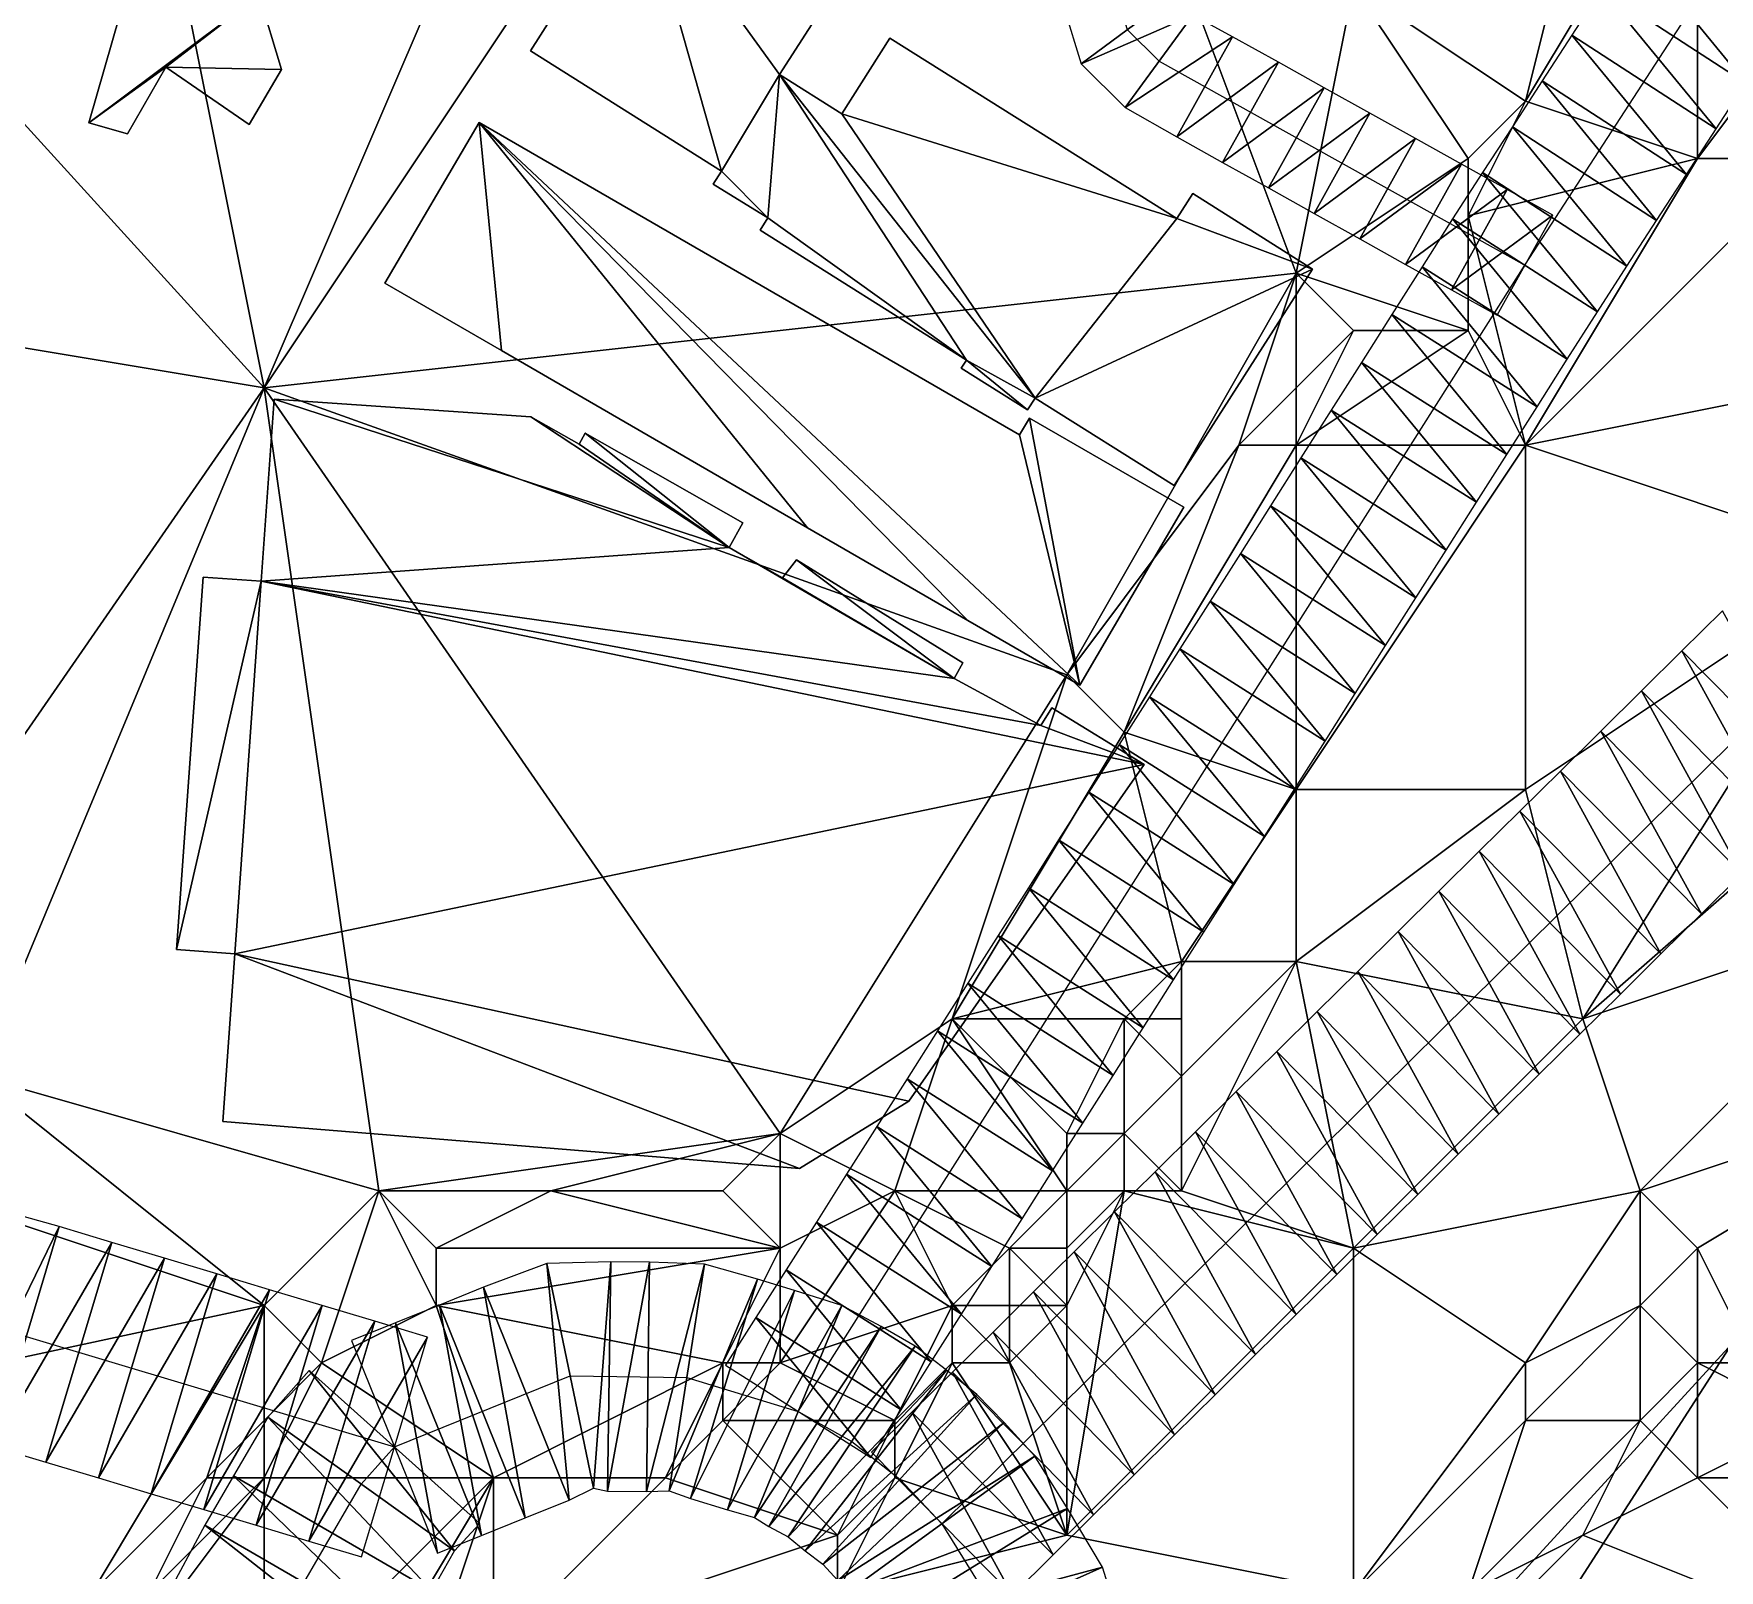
# Model space of a CAD drawing. Header units: metres. Extents: x -1103 to 901, y -902 to 905.
# Drawn here: x -998 to -939.2, y -255.2 to -201.6 of the extents above; entities that cross this region are included whole.
import ezdxf

# ---------------------------------------------------------------- set-up
doc = ezdxf.new("R2010")
doc.units = ezdxf.units.M
for name, color, linetype in [('OSM_BUILDING_FOOTPRINTS', 7, 'CONTINUOUS'), ('OSM_BUILDING_ROOFS', 1, 'CONTINUOUS'), ('OSM_BUILDING_WALLS', 8, 'CONTINUOUS'), ('OSM_ROAD_AXES', 2, 'CONTINUOUS'), ('OSM_ROAD_SURFACE', 9, 'CONTINUOUS'), ('OSM_TERRAIN', 3, 'CONTINUOUS')]:
    doc.layers.add(name, color=color, linetype=linetype)

msp = doc.modelspace()

# ---------------------------------------------------------------- linework, layer by layer
at = {"layer": 'OSM_BUILDING_FOOTPRINTS'}
for points in [[(-980.715, -202.245, 19.753), (-976.924, -196.295, 19.753), (-970.336, -200.442, 19.753), (-972.027, -203.074, 19.753), (-969.85, -204.445, 19.753), (-968.17, -201.802, 19.753), (-958.166, -208.095, 19.753), (-957.602, -207.221, 19.753), (-953.435, -209.853, 19.753), (-958.254, -217.406, 19.753), (-963.107, -214.354, 19.753), (-963.372, -214.763, 19.753), (-965.682, -213.315, 19.753), (-965.505, -213.027, 19.753), (-972.701, -208.493, 19.753), (-972.436, -208.073, 19.753), (-974.337, -206.889, 19.753), (-974.05, -206.436, 19.753), (-980.715, -202.245, 19.753)], [(-994.488, -199.082, 20), (-990.177, -200.299, 20), (-989.393, -202.897, 20), (-990.52, -204.811, 20), (-993.427, -202.809, 20), (-994.765, -205.143, 20), (-996.113, -204.756, 20), (-994.488, -199.082, 20)], [(-985.789, -210.351, 19.633), (-982.506, -204.744, 19.633), (-963.648, -215.637, 19.633), (-963.306, -215.051, 19.633), (-957.922, -218.158, 19.633), (-961.548, -224.362, 19.633), (-965.45, -222.107, 19.633), (-971.043, -218.877, 19.633), (-981.721, -212.696, 19.633), (-985.789, -210.351, 19.633)], [(-991.448, -239.58, 18.551), (-971.33, -241.217, 18.551), (-967.517, -238.872, 18.551), (-959.304, -227.127, 18.551), (-962.521, -225.159, 18.551), (-962.908, -225.767, 18.551), (-965.925, -224.13, 18.551), (-965.627, -223.588, 18.551), (-971.43, -219.994, 18.551), (-971.916, -220.625, 18.551), (-973.784, -219.563, 18.551), (-973.298, -218.7, 18.551), (-978.803, -215.582, 18.551), (-979.013, -215.958, 18.551), (-980.693, -215.007, 18.551), (-989.647, -214.388, 18.551), (-990.1, -220.736, 18.551), (-992.134, -220.592, 18.551), (-993.062, -233.586, 18.551), (-991.028, -233.73, 18.551), (-991.448, -239.58, 18.551)], [(-948.172, -257.561, 13.319), (-938.799, -247.332, 13.319), (-908.534, -276.836, 13.319), (-908.898, -277.168, 13.319), (-908.246, -277.81, 13.319), (-919.709, -289.422, 13.319), (-948.117, -261.797, 13.319), (-948.172, -257.561, 13.319)]]:
    msp.add_polyline3d(points, close=True, dxfattribs=at)
at = {"layer": 'OSM_BUILDING_ROOFS'}
for points in [[(-976.924, -196.295, 31.353), (-980.715, -202.245, 31.353), (-974.05, -206.436, 31.353)], [(-972.027, -203.074, 31.353), (-970.336, -200.442, 31.353), (-976.924, -196.295, 31.353)], [(-972.027, -203.074, 31.353), (-976.924, -196.295, 31.353), (-974.05, -206.436, 31.353)], [(-990.177, -200.299, 25.2), (-994.488, -199.082, 25.2), (-996.113, -204.756, 25.2)], [(-993.427, -202.809, 25.2), (-990.177, -200.299, 25.2), (-996.113, -204.756, 25.2)], [(-993.427, -202.809, 25.2), (-989.393, -202.897, 25.2), (-990.177, -200.299, 25.2)], [(-958.166, -208.095, 31.353), (-968.17, -201.802, 31.353), (-969.85, -204.445, 31.353)], [(-996.113, -204.756, 25.2), (-994.765, -205.143, 25.2), (-993.427, -202.809, 25.2)], [(-993.427, -202.809, 25.2), (-990.52, -204.811, 25.2), (-989.393, -202.897, 25.2)], [(-972.027, -203.074, 31.353), (-974.05, -206.436, 31.353), (-972.436, -208.073, 31.353)], [(-972.027, -203.074, 31.353), (-972.436, -208.073, 31.353), (-965.505, -213.027, 31.353)], [(-972.027, -203.074, 31.353), (-965.505, -213.027, 31.353), (-963.107, -214.354, 31.353)], [(-963.107, -214.354, 31.353), (-969.85, -204.445, 31.353), (-972.027, -203.074, 31.353)], [(-963.107, -214.354, 31.353), (-958.166, -208.095, 31.353), (-969.85, -204.445, 31.353)], [(-982.506, -204.744, 24.833), (-985.789, -210.351, 24.833), (-981.721, -212.696, 24.833)], [(-982.506, -204.744, 24.833), (-981.721, -212.696, 24.833), (-971.043, -218.877, 24.833)], [(-982.506, -204.744, 24.833), (-971.043, -218.877, 24.833), (-965.45, -222.107, 24.833)], [(-982.506, -204.744, 24.833), (-965.45, -222.107, 24.833), (-961.548, -224.362, 24.833)], [(-961.548, -224.362, 24.833), (-963.648, -215.637, 24.833), (-982.506, -204.744, 24.833)], [(-974.05, -206.436, 31.353), (-974.337, -206.889, 31.353), (-972.436, -208.073, 31.353)], [(-953.435, -209.853, 31.353), (-957.602, -207.221, 31.353), (-958.166, -208.095, 31.353)], [(-972.436, -208.073, 31.353), (-972.701, -208.493, 31.353), (-965.505, -213.027, 31.353)], [(-963.107, -214.354, 31.353), (-953.435, -209.853, 31.353), (-958.166, -208.095, 31.353)], [(-963.107, -214.354, 31.353), (-958.254, -217.406, 31.353), (-953.435, -209.853, 31.353)], [(-965.505, -213.027, 31.353), (-965.682, -213.315, 31.353), (-963.372, -214.763, 31.353)], [(-965.505, -213.027, 31.353), (-963.372, -214.763, 31.353), (-963.107, -214.354, 31.353)], [(-973.784, -219.563, 52.551), (-989.647, -214.388, 52.551), (-990.1, -220.736, 52.551)], [(-973.784, -219.563, 52.551), (-980.693, -215.007, 52.551), (-989.647, -214.388, 52.551)], [(-973.784, -219.563, 52.551), (-979.013, -215.958, 52.551), (-980.693, -215.007, 52.551)], [(-961.548, -224.362, 24.833), (-963.306, -215.051, 24.833), (-963.648, -215.637, 24.833)], [(-961.548, -224.362, 24.833), (-957.922, -218.158, 24.833), (-963.306, -215.051, 24.833)], [(-973.784, -219.563, 52.551), (-978.803, -215.582, 52.551), (-979.013, -215.958, 52.551)], [(-973.784, -219.563, 52.551), (-973.298, -218.7, 52.551), (-978.803, -215.582, 52.551)], [(-990.1, -220.736, 52.551), (-965.925, -224.13, 52.551), (-973.784, -219.563, 52.551)], [(-965.925, -224.13, 52.551), (-971.916, -220.625, 52.551), (-973.784, -219.563, 52.551)], [(-965.925, -224.13, 52.551), (-971.43, -219.994, 52.551), (-971.916, -220.625, 52.551)], [(-965.925, -224.13, 52.551), (-965.627, -223.588, 52.551), (-971.43, -219.994, 52.551)], [(-990.1, -220.736, 52.551), (-992.134, -220.592, 52.551), (-993.062, -233.586, 52.551)], [(-990.1, -220.736, 52.551), (-993.062, -233.586, 52.551), (-991.028, -233.73, 52.551)], [(-990.1, -220.736, 52.551), (-991.028, -233.73, 52.551), (-959.304, -227.127, 52.551)], [(-990.1, -220.736, 52.551), (-959.304, -227.127, 52.551), (-962.908, -225.767, 52.551)], [(-990.1, -220.736, 52.551), (-962.908, -225.767, 52.551), (-965.925, -224.13, 52.551)], [(-959.304, -227.127, 52.551), (-962.521, -225.159, 52.551), (-962.908, -225.767, 52.551)], [(-991.028, -233.73, 52.551), (-967.517, -238.872, 52.551), (-959.304, -227.127, 52.551)], [(-991.028, -233.73, 52.551), (-991.448, -239.58, 52.551), (-971.33, -241.217, 52.551)], [(-991.028, -233.73, 52.551), (-971.33, -241.217, 52.551), (-967.517, -238.872, 52.551)], [(-938.799, -247.332, 44.119), (-948.172, -257.561, 44.119), (-948.117, -261.797, 44.119)], [(-938.799, -247.332, 44.119), (-948.117, -261.797, 44.119), (-919.709, -289.422, 44.119)]]:
    msp.add_3dface(points, dxfattribs=at)
at = {"layer": 'OSM_BUILDING_WALLS'}
for points in [[(-976.924, -196.295, 19.753), (-980.715, -202.245, 19.753), (-980.715, -202.245, 31.353)], [(-976.924, -196.295, 19.753), (-980.715, -202.245, 31.353), (-976.924, -196.295, 31.353)], [(-994.488, -199.082, 20), (-996.113, -204.756, 20), (-996.113, -204.756, 25.2)], [(-994.488, -199.082, 20), (-996.113, -204.756, 25.2), (-994.488, -199.082, 25.2)], [(-989.393, -202.897, 20), (-990.177, -200.299, 20), (-990.177, -200.299, 25.2)], [(-989.393, -202.897, 20), (-990.177, -200.299, 25.2), (-989.393, -202.897, 25.2)], [(-972.027, -203.074, 19.753), (-970.336, -200.442, 19.753), (-970.336, -200.442, 31.353)], [(-972.027, -203.074, 19.753), (-970.336, -200.442, 31.353), (-972.027, -203.074, 31.353)], [(-980.715, -202.245, 19.753), (-974.05, -206.436, 19.753), (-974.05, -206.436, 31.353)], [(-980.715, -202.245, 19.753), (-974.05, -206.436, 31.353), (-980.715, -202.245, 31.353)], [(-968.17, -201.802, 19.753), (-969.85, -204.445, 19.753), (-969.85, -204.445, 31.353)], [(-968.17, -201.802, 19.753), (-969.85, -204.445, 31.353), (-968.17, -201.802, 31.353)], [(-958.166, -208.095, 19.753), (-968.17, -201.802, 19.753), (-968.17, -201.802, 31.353)], [(-958.166, -208.095, 19.753), (-968.17, -201.802, 31.353), (-958.166, -208.095, 31.353)], [(-994.765, -205.143, 20), (-993.427, -202.809, 20), (-993.427, -202.809, 25.2)], [(-994.765, -205.143, 20), (-993.427, -202.809, 25.2), (-994.765, -205.143, 25.2)], [(-993.427, -202.809, 20), (-990.52, -204.811, 20), (-990.52, -204.811, 25.2)], [(-993.427, -202.809, 20), (-990.52, -204.811, 25.2), (-993.427, -202.809, 25.2)], [(-990.52, -204.811, 20), (-989.393, -202.897, 20), (-989.393, -202.897, 25.2)], [(-990.52, -204.811, 20), (-989.393, -202.897, 25.2), (-990.52, -204.811, 25.2)], [(-969.85, -204.445, 19.753), (-972.027, -203.074, 19.753), (-972.027, -203.074, 31.353)], [(-969.85, -204.445, 19.753), (-972.027, -203.074, 31.353), (-969.85, -204.445, 31.353)], [(-996.113, -204.756, 20), (-994.765, -205.143, 20), (-994.765, -205.143, 25.2)], [(-996.113, -204.756, 20), (-994.765, -205.143, 25.2), (-996.113, -204.756, 25.2)], [(-982.506, -204.744, 19.633), (-985.789, -210.351, 19.633), (-985.789, -210.351, 24.833)], [(-982.506, -204.744, 19.633), (-985.789, -210.351, 24.833), (-982.506, -204.744, 24.833)], [(-963.648, -215.637, 19.633), (-982.506, -204.744, 19.633), (-982.506, -204.744, 24.833)], [(-963.648, -215.637, 19.633), (-982.506, -204.744, 24.833), (-963.648, -215.637, 24.833)], [(-974.05, -206.436, 19.753), (-974.337, -206.889, 19.753), (-974.337, -206.889, 31.353)], [(-974.05, -206.436, 19.753), (-974.337, -206.889, 31.353), (-974.05, -206.436, 31.353)], [(-974.337, -206.889, 19.753), (-972.436, -208.073, 19.753), (-972.436, -208.073, 31.353)], [(-974.337, -206.889, 19.753), (-972.436, -208.073, 31.353), (-974.337, -206.889, 31.353)], [(-957.602, -207.221, 19.753), (-958.166, -208.095, 19.753), (-958.166, -208.095, 31.353)], [(-957.602, -207.221, 19.753), (-958.166, -208.095, 31.353), (-957.602, -207.221, 31.353)], [(-953.435, -209.853, 19.753), (-957.602, -207.221, 19.753), (-957.602, -207.221, 31.353)], [(-953.435, -209.853, 19.753), (-957.602, -207.221, 31.353), (-953.435, -209.853, 31.353)], [(-972.436, -208.073, 19.753), (-972.701, -208.493, 19.753), (-972.701, -208.493, 31.353)], [(-972.436, -208.073, 19.753), (-972.701, -208.493, 31.353), (-972.436, -208.073, 31.353)], [(-972.701, -208.493, 19.753), (-965.505, -213.027, 19.753), (-965.505, -213.027, 31.353)], [(-972.701, -208.493, 19.753), (-965.505, -213.027, 31.353), (-972.701, -208.493, 31.353)], [(-958.254, -217.406, 19.753), (-953.435, -209.853, 19.753), (-953.435, -209.853, 31.353)], [(-958.254, -217.406, 19.753), (-953.435, -209.853, 31.353), (-958.254, -217.406, 31.353)], [(-985.789, -210.351, 19.633), (-981.721, -212.696, 19.633), (-981.721, -212.696, 24.833)], [(-985.789, -210.351, 19.633), (-981.721, -212.696, 24.833), (-985.789, -210.351, 24.833)], [(-981.721, -212.696, 19.633), (-971.043, -218.877, 19.633), (-971.043, -218.877, 24.833)], [(-981.721, -212.696, 19.633), (-971.043, -218.877, 24.833), (-981.721, -212.696, 24.833)], [(-965.505, -213.027, 19.753), (-965.682, -213.315, 19.753), (-965.682, -213.315, 31.353)], [(-965.505, -213.027, 19.753), (-965.682, -213.315, 31.353), (-965.505, -213.027, 31.353)], [(-965.682, -213.315, 19.753), (-963.372, -214.763, 19.753), (-963.372, -214.763, 31.353)], [(-965.682, -213.315, 19.753), (-963.372, -214.763, 31.353), (-965.682, -213.315, 31.353)], [(-989.647, -214.388, 18.551), (-990.1, -220.736, 18.551), (-990.1, -220.736, 52.551)], [(-989.647, -214.388, 18.551), (-990.1, -220.736, 52.551), (-989.647, -214.388, 52.551)], [(-980.693, -215.007, 18.551), (-989.647, -214.388, 18.551), (-989.647, -214.388, 52.551)], [(-980.693, -215.007, 18.551), (-989.647, -214.388, 52.551), (-980.693, -215.007, 52.551)], [(-963.372, -214.763, 19.753), (-963.107, -214.354, 19.753), (-963.107, -214.354, 31.353)], [(-963.372, -214.763, 19.753), (-963.107, -214.354, 31.353), (-963.372, -214.763, 31.353)], [(-963.107, -214.354, 19.753), (-958.254, -217.406, 19.753), (-958.254, -217.406, 31.353)], [(-963.107, -214.354, 19.753), (-958.254, -217.406, 31.353), (-963.107, -214.354, 31.353)], [(-979.013, -215.958, 18.551), (-980.693, -215.007, 18.551), (-980.693, -215.007, 52.551)], [(-979.013, -215.958, 18.551), (-980.693, -215.007, 52.551), (-979.013, -215.958, 52.551)], [(-963.306, -215.051, 19.633), (-963.648, -215.637, 19.633), (-963.648, -215.637, 24.833)], [(-963.306, -215.051, 19.633), (-963.648, -215.637, 24.833), (-963.306, -215.051, 24.833)], [(-957.922, -218.158, 19.633), (-963.306, -215.051, 19.633), (-963.306, -215.051, 24.833)], [(-957.922, -218.158, 19.633), (-963.306, -215.051, 24.833), (-957.922, -218.158, 24.833)], [(-978.803, -215.582, 18.551), (-979.013, -215.958, 18.551), (-979.013, -215.958, 52.551)], [(-978.803, -215.582, 18.551), (-979.013, -215.958, 52.551), (-978.803, -215.582, 52.551)], [(-973.298, -218.7, 18.551), (-978.803, -215.582, 18.551), (-978.803, -215.582, 52.551)], [(-973.298, -218.7, 18.551), (-978.803, -215.582, 52.551), (-973.298, -218.7, 52.551)], [(-973.784, -219.563, 18.551), (-973.298, -218.7, 18.551), (-973.298, -218.7, 52.551)], [(-973.784, -219.563, 18.551), (-973.298, -218.7, 52.551), (-973.784, -219.563, 52.551)], [(-961.548, -224.362, 19.633), (-957.922, -218.158, 19.633), (-957.922, -218.158, 24.833)], [(-961.548, -224.362, 19.633), (-957.922, -218.158, 24.833), (-961.548, -224.362, 24.833)], [(-971.043, -218.877, 19.633), (-965.45, -222.107, 19.633), (-965.45, -222.107, 24.833)], [(-971.043, -218.877, 19.633), (-965.45, -222.107, 24.833), (-971.043, -218.877, 24.833)], [(-971.916, -220.625, 18.551), (-973.784, -219.563, 18.551), (-973.784, -219.563, 52.551)], [(-971.916, -220.625, 18.551), (-973.784, -219.563, 52.551), (-971.916, -220.625, 52.551)], [(-971.43, -219.994, 18.551), (-971.916, -220.625, 18.551), (-971.916, -220.625, 52.551)], [(-971.43, -219.994, 18.551), (-971.916, -220.625, 52.551), (-971.43, -219.994, 52.551)], [(-965.627, -223.588, 18.551), (-971.43, -219.994, 18.551), (-971.43, -219.994, 52.551)], [(-965.627, -223.588, 18.551), (-971.43, -219.994, 52.551), (-965.627, -223.588, 52.551)], [(-992.134, -220.592, 18.551), (-993.062, -233.586, 18.551), (-993.062, -233.586, 52.551)], [(-992.134, -220.592, 18.551), (-993.062, -233.586, 52.551), (-992.134, -220.592, 52.551)], [(-990.1, -220.736, 18.551), (-992.134, -220.592, 18.551), (-992.134, -220.592, 52.551)], [(-990.1, -220.736, 18.551), (-992.134, -220.592, 52.551), (-990.1, -220.736, 52.551)], [(-965.45, -222.107, 19.633), (-961.548, -224.362, 19.633), (-961.548, -224.362, 24.833)], [(-965.45, -222.107, 19.633), (-961.548, -224.362, 24.833), (-965.45, -222.107, 24.833)], [(-965.925, -224.13, 18.551), (-965.627, -223.588, 18.551), (-965.627, -223.588, 52.551)], [(-965.925, -224.13, 18.551), (-965.627, -223.588, 52.551), (-965.925, -224.13, 52.551)], [(-962.908, -225.767, 18.551), (-965.925, -224.13, 18.551), (-965.925, -224.13, 52.551)], [(-962.908, -225.767, 18.551), (-965.925, -224.13, 52.551), (-962.908, -225.767, 52.551)], [(-962.521, -225.159, 18.551), (-962.908, -225.767, 18.551), (-962.908, -225.767, 52.551)], [(-962.521, -225.159, 18.551), (-962.908, -225.767, 52.551), (-962.521, -225.159, 52.551)], [(-959.304, -227.127, 18.551), (-962.521, -225.159, 18.551), (-962.521, -225.159, 52.551)], [(-959.304, -227.127, 18.551), (-962.521, -225.159, 52.551), (-959.304, -227.127, 52.551)], [(-967.517, -238.872, 18.551), (-959.304, -227.127, 18.551), (-959.304, -227.127, 52.551)], [(-967.517, -238.872, 18.551), (-959.304, -227.127, 52.551), (-967.517, -238.872, 52.551)], [(-993.062, -233.586, 18.551), (-991.028, -233.73, 18.551), (-991.028, -233.73, 52.551)], [(-993.062, -233.586, 18.551), (-991.028, -233.73, 52.551), (-993.062, -233.586, 52.551)], [(-991.028, -233.73, 18.551), (-991.448, -239.58, 18.551), (-991.448, -239.58, 52.551)], [(-991.028, -233.73, 18.551), (-991.448, -239.58, 52.551), (-991.028, -233.73, 52.551)], [(-971.33, -241.217, 18.551), (-967.517, -238.872, 18.551), (-967.517, -238.872, 52.551)], [(-971.33, -241.217, 18.551), (-967.517, -238.872, 52.551), (-971.33, -241.217, 52.551)], [(-991.448, -239.58, 18.551), (-971.33, -241.217, 18.551), (-971.33, -241.217, 52.551)], [(-991.448, -239.58, 18.551), (-971.33, -241.217, 52.551), (-991.448, -239.58, 52.551)], [(-938.799, -247.332, 13.319), (-948.172, -257.561, 13.319), (-948.172, -257.561, 44.119)], [(-938.799, -247.332, 13.319), (-948.172, -257.561, 44.119), (-938.799, -247.332, 44.119)]]:
    msp.add_3dface(points, dxfattribs=at)
at = {"layer": 'OSM_ROAD_AXES'}
for points in [[(-971.374, -249.688, 19.736), (-946.018, -209.72, 20.933), (-932.522, -188.951, 19.909), (-923.535, -174.287, 19.537), (-875.121, -90.956, 21.741), (-849.732, -46.742, 21.958), (-830.731, -13.908, 20.024), (-809.84, 21.703, 16.404), (-809.409, 22.466, 16.407)], [(-899.913, -187.933, 15.965), (-966.356, -253.603, 19.156)], [(-959.57, -198.219, 21.905), (-960.1, -200.84, 21.89), (-959.901, -201.504, 21.886), (-958.785, -202.609, 21.883), (-946.018, -209.72, 20.933)], [(-1017.634, -246.736, 22.601), (-1000.136, -246.525, 21.87), (-985.457, -250.927, 20.954)], [(-985.457, -250.927, 20.954), (-979.322, -248.449, 20.642), (-975.254, -248.505, 20.472), (-971.374, -249.688, 19.736), (-969.506, -250.738, 19.695), (-967.826, -252.054, 19.138), (-966.356, -253.603, 19.156), (-964.41, -256.754, 19.062), (-963.349, -260.315, 19.004), (-963.25, -264.02, 18.967), (-964.852, -270.567, 19.147)], [(-990.066, -266.122, 20.455), (-989.613, -257.385, 20.843), (-986.617, -252.221, 20.94), (-985.457, -250.927, 20.954)]]:
    msp.add_polyline3d(points, dxfattribs=at)
at = {"layer": 'OSM_ROAD_SURFACE'}
for points in [[(-937.273, -201.769, 20.582), (-941.266, -196.902, 20.593), (-942.304, -198.5, 20.67)], [(-937.273, -201.769, 20.582), (-936.235, -200.171, 20.471), (-941.266, -196.902, 20.593)], [(-938.311, -203.367, 20.692), (-942.304, -198.5, 20.67), (-943.343, -200.097, 20.747)], [(-938.311, -203.367, 20.692), (-937.273, -201.769, 20.582), (-942.304, -198.5, 20.67)], [(-962.099, -200.773, 21.936), (-961.506, -202.697, 21.927), (-958.296, -200.31, 21.946)], [(-961.506, -202.697, 21.927), (-957.6, -200.998, 21.944), (-958.296, -200.31, 21.946)], [(-939.35, -204.964, 20.802), (-943.343, -200.097, 20.747), (-944.381, -201.695, 20.824)], [(-939.35, -204.964, 20.802), (-938.311, -203.367, 20.692), (-943.343, -200.097, 20.747)], [(-961.506, -202.697, 21.927), (-959.97, -204.221, 21.922), (-957.6, -200.998, 21.944)], [(-959.97, -204.221, 21.922), (-956.216, -201.751, 21.931), (-957.6, -200.998, 21.944)], [(-959.97, -204.221, 21.922), (-958.162, -205.245, 21.92), (-956.216, -201.751, 21.931)], [(-958.162, -205.245, 21.92), (-954.62, -202.64, 21.913), (-956.216, -201.751, 21.931)], [(-940.388, -206.562, 20.88), (-944.381, -201.695, 20.824), (-945.419, -203.293, 20.901)], [(-940.388, -206.562, 20.88), (-939.35, -204.964, 20.802), (-944.381, -201.695, 20.824)], [(-958.162, -205.245, 21.92), (-956.566, -206.134, 21.918), (-954.62, -202.64, 21.913)], [(-956.566, -206.134, 21.918), (-953.024, -203.529, 21.895), (-954.62, -202.64, 21.913)], [(-941.426, -208.16, 20.9), (-945.419, -203.293, 20.901), (-946.457, -204.89, 20.96)], [(-941.426, -208.16, 20.9), (-940.388, -206.562, 20.88), (-945.419, -203.293, 20.901)], [(-956.566, -206.134, 21.918), (-954.97, -207.023, 21.915), (-953.024, -203.529, 21.895)], [(-954.97, -207.023, 21.915), (-951.428, -204.417, 21.758), (-953.024, -203.529, 21.895)], [(-954.97, -207.023, 21.915), (-953.375, -207.912, 21.88), (-951.428, -204.417, 21.758)], [(-953.375, -207.912, 21.88), (-949.832, -205.306, 21.594), (-951.428, -204.417, 21.758)], [(-942.464, -209.757, 20.92), (-946.457, -204.89, 20.96), (-947.495, -206.488, 21.095)], [(-942.464, -209.757, 20.92), (-941.426, -208.16, 20.9), (-946.457, -204.89, 20.96)], [(-953.375, -207.912, 21.88), (-951.779, -208.801, 21.703), (-949.832, -205.306, 21.594)], [(-951.779, -208.801, 21.703), (-948.236, -206.195, 21.429), (-949.832, -205.306, 21.594)], [(-951.779, -208.801, 21.703), (-950.183, -209.69, 21.445), (-948.236, -206.195, 21.429)], [(-950.183, -209.69, 21.445), (-946.641, -207.084, 20.984), (-948.236, -206.195, 21.429)], [(-943.493, -211.341, 20.94), (-947.495, -206.488, 21.095), (-948.542, -208.099, 21.343)], [(-943.493, -211.341, 20.94), (-942.464, -209.757, 20.92), (-947.495, -206.488, 21.095)], [(-950.183, -209.69, 21.445), (-948.587, -210.579, 21.187), (-946.641, -207.084, 20.984)], [(-948.587, -210.579, 21.187), (-945.045, -207.973, 20.964), (-946.641, -207.084, 20.984)], [(-944.541, -212.993, 20.96), (-948.542, -208.099, 21.343), (-949.608, -209.778, 21.367)], [(-948.587, -210.579, 21.187), (-946.991, -211.467, 21.002), (-945.045, -207.973, 20.964)], [(-944.541, -212.993, 20.96), (-943.493, -211.341, 20.94), (-948.542, -208.099, 21.343)], [(-945.598, -214.658, 20.981), (-949.608, -209.778, 21.367), (-950.664, -211.444, 21.308)], [(-945.598, -214.658, 20.981), (-944.541, -212.993, 20.96), (-949.608, -209.778, 21.367)], [(-946.654, -216.323, 20.994), (-950.664, -211.444, 21.308), (-951.721, -213.109, 21.114)], [(-946.654, -216.323, 20.994), (-945.598, -214.658, 20.981), (-950.664, -211.444, 21.308)], [(-947.711, -217.988, 21.005), (-951.721, -213.109, 21.114), (-952.777, -214.774, 21.064)], [(-947.711, -217.988, 21.005), (-946.654, -216.323, 20.994), (-951.721, -213.109, 21.114)], [(-948.767, -219.654, 21.015), (-952.777, -214.774, 21.064), (-953.834, -216.44, 21.045)], [(-948.767, -219.654, 21.015), (-947.711, -217.988, 21.005), (-952.777, -214.774, 21.064)], [(-949.824, -221.319, 21.026), (-953.834, -216.44, 21.045), (-954.89, -218.105, 21.057)], [(-949.824, -221.319, 21.026), (-948.767, -219.654, 21.015), (-953.834, -216.44, 21.045)], [(-950.88, -222.984, 21.036), (-954.89, -218.105, 21.057), (-955.947, -219.77, 21.07)], [(-950.88, -222.984, 21.036), (-949.824, -221.319, 21.026), (-954.89, -218.105, 21.057)], [(-951.937, -224.65, 21.047), (-955.947, -219.77, 21.07), (-957.003, -221.436, 21.083)], [(-951.937, -224.65, 21.047), (-950.88, -222.984, 21.036), (-955.947, -219.77, 21.07)], [(-952.993, -226.315, 21.057), (-957.003, -221.436, 21.083), (-958.06, -223.101, 21.095)], [(-952.993, -226.315, 21.057), (-951.937, -224.65, 21.047), (-957.003, -221.436, 21.083)], [(-939.129, -221.772, 19.682), (-940.543, -223.169, 19.715), (-935.622, -228.147, 19.498)], [(-954.05, -227.98, 21.068), (-958.06, -223.101, 21.095), (-959.116, -224.766, 21.108)], [(-954.05, -227.98, 21.068), (-952.993, -226.315, 21.057), (-958.06, -223.101, 21.095)], [(-940.543, -223.169, 19.715), (-941.956, -224.566, 19.749), (-937.036, -229.545, 19.562)], [(-940.543, -223.169, 19.715), (-937.036, -229.545, 19.562), (-935.622, -228.147, 19.498)], [(-941.956, -224.566, 19.749), (-943.37, -225.963, 19.783), (-938.449, -230.942, 19.627)], [(-941.956, -224.566, 19.749), (-938.449, -230.942, 19.627), (-937.036, -229.545, 19.562)], [(-955.106, -229.646, 21.08), (-959.116, -224.766, 21.108), (-960.173, -226.431, 21.108)], [(-955.106, -229.646, 21.08), (-954.05, -227.98, 21.068), (-959.116, -224.766, 21.108)], [(-943.37, -225.963, 19.783), (-944.784, -227.36, 19.833), (-939.863, -232.339, 19.692)], [(-943.37, -225.963, 19.783), (-939.863, -232.339, 19.692), (-938.449, -230.942, 19.627)], [(-956.163, -231.311, 21.082), (-960.173, -226.431, 21.108), (-961.229, -228.097, 21.051)], [(-956.163, -231.311, 21.082), (-955.106, -229.646, 21.08), (-960.173, -226.431, 21.108)], [(-944.784, -227.36, 19.833), (-946.197, -228.758, 19.901), (-941.277, -233.736, 19.75)], [(-944.784, -227.36, 19.833), (-941.277, -233.736, 19.75), (-939.863, -232.339, 19.692)], [(-957.219, -232.976, 21.081), (-961.229, -228.097, 21.051), (-962.286, -229.762, 21.002)], [(-957.219, -232.976, 21.081), (-956.163, -231.311, 21.082), (-961.229, -228.097, 21.051)], [(-946.197, -228.758, 19.901), (-947.611, -230.155, 19.931), (-942.69, -235.134, 19.807)], [(-946.197, -228.758, 19.901), (-942.69, -235.134, 19.807), (-941.277, -233.736, 19.75)], [(-958.276, -234.642, 21.035), (-962.286, -229.762, 21.002), (-963.342, -231.427, 20.961)], [(-958.276, -234.642, 21.035), (-957.219, -232.976, 21.081), (-962.286, -229.762, 21.002)], [(-947.611, -230.155, 19.931), (-949.025, -231.552, 19.961), (-944.104, -236.531, 19.831)], [(-947.611, -230.155, 19.931), (-944.104, -236.531, 19.831), (-942.69, -235.134, 19.807)], [(-959.332, -236.307, 20.756), (-963.342, -231.427, 20.961), (-964.399, -233.093, 20.92)], [(-959.332, -236.307, 20.756), (-958.276, -234.642, 21.035), (-963.342, -231.427, 20.961)], [(-949.025, -231.552, 19.961), (-950.438, -232.949, 19.991), (-945.518, -237.928, 19.804)], [(-949.025, -231.552, 19.961), (-945.518, -237.928, 19.804), (-944.104, -236.531, 19.831)], [(-960.389, -237.972, 20.746), (-964.399, -233.093, 20.92), (-965.455, -234.758, 20.879)], [(-960.389, -237.972, 20.746), (-959.332, -236.307, 20.756), (-964.399, -233.093, 20.92)], [(-950.438, -232.949, 19.991), (-951.852, -234.347, 20.021), (-946.931, -239.325, 19.776)], [(-950.438, -232.949, 19.991), (-946.931, -239.325, 19.776), (-945.518, -237.928, 19.804)], [(-951.852, -234.347, 20.021), (-953.266, -235.744, 19.996), (-948.345, -240.722, 19.748)], [(-951.852, -234.347, 20.021), (-948.345, -240.722, 19.748), (-946.931, -239.325, 19.776)], [(-961.445, -239.638, 20.699), (-965.455, -234.758, 20.879), (-966.512, -236.423, 20.847)], [(-961.445, -239.638, 20.699), (-960.389, -237.972, 20.746), (-965.455, -234.758, 20.879)], [(-953.266, -235.744, 19.996), (-954.679, -237.141, 19.918), (-949.759, -242.12, 19.721)], [(-953.266, -235.744, 19.996), (-949.759, -242.12, 19.721), (-948.345, -240.722, 19.748)], [(-962.502, -241.303, 20.438), (-966.512, -236.423, 20.847), (-967.568, -238.089, 20.792)], [(-962.502, -241.303, 20.438), (-961.445, -239.638, 20.699), (-966.512, -236.423, 20.847)], [(-954.679, -237.141, 19.918), (-956.093, -238.538, 19.826), (-951.172, -243.517, 19.693)], [(-954.679, -237.141, 19.918), (-951.172, -243.517, 19.693), (-949.759, -242.12, 19.721)], [(-963.558, -242.968, 20.318), (-967.568, -238.089, 20.792), (-968.625, -239.754, 20.738)], [(-963.558, -242.968, 20.318), (-962.502, -241.303, 20.438), (-967.568, -238.089, 20.792)], [(-956.093, -238.538, 19.826), (-957.507, -239.935, 19.765), (-952.586, -244.914, 19.652)], [(-956.093, -238.538, 19.826), (-952.586, -244.914, 19.652), (-951.172, -243.517, 19.693)], [(-964.615, -244.634, 20.226), (-968.625, -239.754, 20.738), (-969.681, -241.419, 20.642)], [(-964.615, -244.634, 20.226), (-963.558, -242.968, 20.318), (-968.625, -239.754, 20.738)], [(-957.507, -239.935, 19.765), (-958.92, -241.333, 19.89), (-954, -246.311, 19.582)], [(-957.507, -239.935, 19.765), (-954, -246.311, 19.582), (-952.586, -244.914, 19.652)], [(-965.671, -246.299, 19.966), (-969.681, -241.419, 20.642), (-970.738, -243.085, 20.232)], [(-965.671, -246.299, 19.966), (-964.615, -244.634, 20.226), (-969.681, -241.419, 20.642)], [(-958.92, -241.333, 19.89), (-960.334, -242.73, 19.512), (-955.413, -247.709, 19.512)], [(-958.92, -241.333, 19.89), (-955.413, -247.709, 19.512), (-954, -246.311, 19.582)], [(-1000.688, -250.487, 21.889), (-997.152, -243.244, 21.832), (-999.584, -242.564, 21.932)], [(-960.334, -242.73, 19.512), (-961.748, -244.127, 19.427), (-956.827, -249.106, 19.442)], [(-960.334, -242.73, 19.512), (-956.827, -249.106, 19.442), (-955.413, -247.709, 19.512)], [(-1000.688, -250.487, 21.889), (-999.45, -250.907, 21.824), (-997.152, -243.244, 21.832)], [(-999.45, -250.907, 21.824), (-995.317, -243.794, 21.754), (-997.152, -243.244, 21.832)], [(-966.728, -247.964, 19.756), (-970.738, -243.085, 20.232), (-971.794, -244.75, 20.074)], [(-966.728, -247.964, 19.756), (-965.671, -246.299, 19.966), (-970.738, -243.085, 20.232)], [(-999.45, -250.907, 21.824), (-997.615, -251.457, 21.73), (-995.317, -243.794, 21.754)], [(-997.615, -251.457, 21.73), (-993.482, -244.344, 21.676), (-995.317, -243.794, 21.754)], [(-997.615, -251.457, 21.73), (-995.78, -252.007, 21.636), (-993.482, -244.344, 21.676)], [(-995.78, -252.007, 21.636), (-991.647, -244.895, 21.598), (-993.482, -244.344, 21.676)], [(-979.358, -252.778, 20.622), (-980.136, -244.533, 20.691), (-982.353, -245.36, 20.728)], [(-978.507, -252.365, 20.563), (-977.912, -244.468, 20.528), (-980.136, -244.533, 20.691)], [(-979.358, -252.778, 20.622), (-978.507, -252.365, 20.563), (-980.136, -244.533, 20.691)], [(-978.507, -252.365, 20.563), (-978.02, -252.467, 20.496), (-977.912, -244.468, 20.528)], [(-978.02, -252.467, 20.496), (-976.556, -244.486, 20.419), (-977.912, -244.468, 20.528)], [(-978.02, -252.467, 20.496), (-976.664, -252.486, 20.335), (-976.556, -244.486, 20.419)], [(-976.664, -252.486, 20.335), (-974.638, -244.552, 20.282), (-976.556, -244.486, 20.419)], [(-976.664, -252.486, 20.335), (-975.87, -252.457, 20.262), (-974.638, -244.552, 20.282)], [(-975.87, -252.457, 20.262), (-972.794, -245.073, 20.233), (-974.638, -244.552, 20.282)], [(-961.748, -244.127, 19.427), (-963.161, -245.524, 19.58), (-958.241, -250.503, 19.372)], [(-961.748, -244.127, 19.427), (-958.241, -250.503, 19.372), (-956.827, -249.106, 19.442)], [(-995.78, -252.007, 21.636), (-993.945, -252.558, 21.542), (-991.647, -244.895, 21.598)], [(-993.945, -252.558, 21.542), (-989.813, -245.445, 21.523), (-991.647, -244.895, 21.598)], [(-975.87, -252.457, 20.262), (-975.128, -252.725, 20.178), (-972.794, -245.073, 20.233)], [(-975.128, -252.725, 20.178), (-971.501, -245.467, 20.005), (-972.794, -245.073, 20.233)], [(-967.784, -249.63, 19.772), (-971.794, -244.75, 20.074), (-972.851, -246.415, 20.214)], [(-967.784, -249.63, 19.772), (-966.728, -247.964, 19.756), (-971.794, -244.75, 20.074)], [(-993.945, -252.558, 21.542), (-992.11, -253.108, 21.254), (-989.813, -245.445, 21.523)], [(-992.11, -253.108, 21.254), (-987.978, -245.995, 21.285), (-989.813, -245.445, 21.523)], [(-980.891, -253.397, 20.74), (-982.353, -245.36, 20.728), (-983.887, -245.979, 20.746)], [(-980.891, -253.397, 20.74), (-979.358, -252.778, 20.622), (-982.353, -245.36, 20.728)], [(-975.128, -252.725, 20.178), (-973.834, -253.119, 20.037), (-971.501, -245.467, 20.005)], [(-973.834, -253.119, 20.037), (-969.848, -245.991, 19.952), (-971.501, -245.467, 20.005)], [(-963.161, -245.524, 19.58), (-964.575, -246.922, 19.54), (-959.654, -251.9, 19.302)], [(-963.161, -245.524, 19.58), (-959.654, -251.9, 19.302), (-958.241, -250.503, 19.372)], [(-992.11, -253.108, 21.254), (-990.275, -253.658, 20.97), (-987.978, -245.995, 21.285)], [(-990.275, -253.658, 20.97), (-986.143, -246.545, 20.969), (-987.978, -245.995, 21.285)], [(-982.425, -254.016, 20.916), (-983.887, -245.979, 20.746), (-985.421, -246.598, 20.86)], [(-982.425, -254.016, 20.916), (-980.891, -253.397, 20.74), (-983.887, -245.979, 20.746)], [(-973.834, -253.119, 20.037), (-972.901, -253.385, 19.936), (-969.848, -245.991, 19.952)], [(-972.901, -253.385, 19.936), (-968.479, -246.727, 19.989), (-969.848, -245.991, 19.952)], [(-990.275, -253.658, 20.97), (-988.44, -254.208, 20.95), (-986.143, -246.545, 20.969)], [(-988.44, -254.208, 20.95), (-984.308, -247.095, 20.824), (-986.143, -246.545, 20.969)], [(-983.959, -254.636, 20.959), (-985.421, -246.598, 20.86), (-986.954, -247.218, 20.982)], [(-983.959, -254.636, 20.959), (-982.425, -254.016, 20.916), (-985.421, -246.598, 20.86)], [(-968.841, -251.295, 19.723), (-972.851, -246.415, 20.214), (-973.907, -248.081, 20.385)], [(-972.901, -253.385, 19.936), (-972.401, -253.7, 19.87), (-968.479, -246.727, 19.989)], [(-968.841, -251.295, 19.723), (-967.784, -249.63, 19.772), (-972.851, -246.415, 20.214)], [(-972.401, -253.7, 19.87), (-967.287, -247.411, 19.966), (-968.479, -246.727, 19.989)], [(-964.575, -246.922, 19.54), (-965.989, -248.319, 19.237), (-961.068, -253.297, 19.232)], [(-964.575, -246.922, 19.54), (-961.068, -253.297, 19.232), (-959.654, -251.9, 19.302)], [(-988.44, -254.208, 20.95), (-986.605, -254.758, 20.948), (-984.308, -247.095, 20.824)], [(-972.401, -253.7, 19.87), (-971.726, -254.066, 19.785), (-967.287, -247.411, 19.966)], [(-971.726, -254.066, 19.785), (-966.2, -248.247, 19.279), (-967.287, -247.411, 19.966)], [(-983.365, -254.549, 20.963), (-988.434, -248.256, 21.116), (-989.869, -249.892, 21.458)], [(-983.365, -254.549, 20.963), (-982.479, -253.597, 20.971), (-988.434, -248.256, 21.116)], [(-971.726, -254.066, 19.785), (-971.133, -254.545, 19.678), (-966.2, -248.247, 19.279)], [(-971.133, -254.545, 19.678), (-965.135, -249.095, 19.239), (-966.2, -248.247, 19.279)], [(-965.989, -248.319, 19.237), (-967.402, -249.716, 19.516), (-962.482, -254.695, 19.165)], [(-965.989, -248.319, 19.237), (-962.482, -254.695, 19.165), (-961.068, -253.297, 19.232)], [(-971.133, -254.545, 19.678), (-970.517, -255.014, 19.507), (-965.135, -249.095, 19.239)], [(-970.517, -255.014, 19.507), (-964.19, -250.074, 19.244), (-965.135, -249.095, 19.239)], [(-984.156, -255.949, 20.937), (-989.869, -249.892, 21.458), (-991.076, -251.935, 21.274)], [(-984.156, -255.949, 20.937), (-983.365, -254.549, 20.963), (-989.869, -249.892, 21.458)], [(-967.402, -249.716, 19.516), (-968.816, -251.113, 19.729), (-963.895, -256.092, 19.107)], [(-967.402, -249.716, 19.516), (-963.895, -256.092, 19.107), (-962.482, -254.695, 19.165)], [(-970.517, -255.014, 19.507), (-969.991, -255.583, 19.325), (-964.19, -250.074, 19.244)], [(-969.991, -255.583, 19.325), (-963.12, -251.251, 19.248), (-964.19, -250.074, 19.244)], [(-969.991, -255.583, 19.325), (-969.592, -255.954, 19.241), (-963.12, -251.251, 19.248)], [(-969.592, -255.954, 19.241), (-961.979, -253.077, 19.225), (-963.12, -251.251, 19.248)], [(-985.154, -257.67, 20.904), (-991.076, -251.935, 21.274), (-992.074, -253.657, 21.111)], [(-985.154, -257.67, 20.904), (-984.156, -255.949, 20.937), (-991.076, -251.935, 21.274)], [(-969.592, -255.954, 19.241), (-968.787, -257.279, 19.207), (-961.979, -253.077, 19.225)], [(-968.787, -257.279, 19.207), (-960.76, -255.119, 19.097), (-961.979, -253.077, 19.225)], [(-985.796, -258.583, 20.885), (-992.074, -253.657, 21.111), (-993.429, -256.187, 21.081)], [(-985.796, -258.583, 20.885), (-985.154, -257.67, 20.904), (-992.074, -253.657, 21.111)], [(-968.787, -257.279, 19.207), (-968.061, -258.389, 19.18), (-960.76, -255.119, 19.097)], [(-968.061, -258.389, 19.18), (-960.046, -257.392, 19.007), (-960.76, -255.119, 19.097)]]:
    msp.add_3dface(points, dxfattribs=at)
at = {"layer": 'OSM_TERRAIN'}
for points in [[(-990, -214, 21.757), (-954, -210, 21.853), (-966, -178, 22.001)], [(-984, -200, 22.178), (-990, -214, 21.757), (-966, -178, 22.001)], [(-954, -210, 21.853), (-952, -200, 21.835), (-966, -178, 22.001)], [(-1014, -210, 22.149), (-990, -214, 21.757), (-1010, -192, 22.177)], [(-1010, -192, 22.177), (-990, -214, 21.757), (-994, -194, 22.087)], [(-990, -214, 21.757), (-984, -200, 22.178), (-994, -194, 22.087)], [(-946, -204, 20.887), (-940, -194, 20.416), (-944, -196, 21.325)], [(-946, -204, 20.887), (-940, -206, 20.822), (-940, -194, 20.416)], [(-940, -206, 20.822), (-934, -198, 20.227), (-940, -194, 20.416)], [(-946, -204, 20.887), (-944, -196, 21.325), (-952, -200, 21.835)], [(-936, -206, 19.973), (-934, -198, 20.227), (-940, -206, 20.822)], [(-954, -210, 21.853), (-948, -206, 21.362), (-952, -200, 21.835)], [(-948, -206, 21.362), (-946, -204, 20.887), (-952, -200, 21.835)], [(-948, -208, 20.966), (-946, -204, 20.887), (-948, -206, 21.362)], [(-948, -208, 20.966), (-940, -206, 20.822), (-946, -204, 20.887)], [(-954, -210, 21.853), (-948, -212, 20.971), (-948, -206, 21.362)], [(-946, -216, 20.939), (-940, -206, 20.822), (-948, -208, 20.966)], [(-948, -212, 20.971), (-948, -208, 20.966), (-948, -206, 21.362)], [(-946, -216, 20.939), (-936, -214, 19.8), (-936, -206, 19.973)], [(-946, -216, 20.939), (-936, -206, 19.973), (-940, -206, 20.822)], [(-948, -212, 20.971), (-946, -216, 20.939), (-948, -208, 20.966)], [(-1014, -210, 22.149), (-1008, -240, 22.242), (-990, -214, 21.757)], [(-962, -224, 21.864), (-954, -210, 21.853), (-990, -214, 21.757)], [(-962, -224, 21.864), (-956, -216, 21.544), (-954, -210, 21.853)], [(-956, -216, 21.544), (-954, -214, 21.304), (-954, -210, 21.853)], [(-954, -214, 21.304), (-952, -212, 21.139), (-954, -210, 21.853)], [(-952, -212, 21.139), (-948, -212, 20.971), (-954, -210, 21.853)], [(-954, -216, 20.995), (-946, -216, 20.939), (-948, -212, 20.971)], [(-954, -214, 21.304), (-954, -216, 20.995), (-952, -212, 21.139)], [(-954, -216, 20.995), (-948, -212, 20.971), (-952, -212, 21.139)], [(-1008, -240, 22.242), (-1000, -238, 22.135), (-990, -214, 21.757)], [(-1000, -238, 22.135), (-986, -242, 21.579), (-990, -214, 21.757)], [(-990, -214, 21.757), (-986, -242, 21.579), (-972, -240, 21.578)], [(-972, -240, 21.578), (-962, -224, 21.864), (-990, -214, 21.757)], [(-956, -216, 21.544), (-954, -216, 20.995), (-954, -214, 21.304)], [(-934, -220, 19.21), (-936, -214, 19.8), (-946, -216, 20.939)], [(-962, -224, 21.864), (-960, -226, 21.068), (-956, -216, 21.544)], [(-960, -226, 21.068), (-954, -228, 21.017), (-954, -216, 20.995)], [(-960, -226, 21.068), (-954, -216, 20.995), (-956, -216, 21.544)], [(-954, -228, 21.017), (-946, -216, 20.939), (-954, -216, 20.995)], [(-954, -228, 21.017), (-946, -228, 19.846), (-946, -216, 20.939)], [(-946, -228, 19.846), (-934, -220, 19.21), (-946, -216, 20.939)], [(-946, -228, 19.846), (-944, -236, 19.82), (-934, -220, 19.21)], [(-944, -236, 19.82), (-928, -222, 19.134), (-934, -220, 19.21)], [(-944, -236, 19.82), (-932, -232, 19.143), (-928, -222, 19.134)], [(-966, -236, 20.743), (-962, -224, 21.864), (-972, -240, 21.578)], [(-966, -236, 20.743), (-960, -226, 21.068), (-962, -224, 21.864)], [(-966, -236, 20.743), (-958, -234, 21.065), (-960, -226, 21.068)], [(-960, -226, 21.068), (-958, -234, 21.065), (-954, -228, 21.017)], [(-958, -234, 21.065), (-954, -234, 20.013), (-954, -228, 21.017)], [(-944, -236, 19.82), (-946, -228, 19.846), (-954, -234, 20.013)], [(-954, -234, 20.013), (-946, -228, 19.846), (-954, -228, 21.017)], [(-942, -242, 19.182), (-932, -232, 19.143), (-944, -236, 19.82)], [(-942, -242, 19.182), (-930, -238, 18.535), (-932, -232, 19.143)], [(-960, -236, 20.885), (-958, -234, 21.065), (-966, -236, 20.743)], [(-960, -236, 20.885), (-958, -236, 20.765), (-958, -234, 21.065)], [(-952, -244, 19.655), (-954, -234, 20.013), (-958, -242, 19.588)], [(-958, -242, 19.588), (-954, -234, 20.013), (-958, -238, 19.865)], [(-958, -236, 20.765), (-958, -238, 19.865), (-958, -234, 21.065)], [(-958, -238, 19.865), (-954, -234, 20.013), (-958, -234, 21.065)], [(-952, -244, 19.655), (-944, -236, 19.82), (-954, -234, 20.013)], [(-972, -240, 21.578), (-968, -242, 20.043), (-966, -236, 20.743)], [(-968, -242, 20.043), (-962, -242, 20.344), (-966, -236, 20.743)], [(-962, -242, 20.344), (-962, -240, 20.689), (-966, -236, 20.743)], [(-962, -240, 20.689), (-960, -236, 20.885), (-966, -236, 20.743)], [(-960, -240, 20.381), (-960, -236, 20.885), (-962, -240, 20.689)], [(-960, -240, 20.381), (-958, -238, 19.865), (-960, -236, 20.885)], [(-958, -238, 19.865), (-958, -236, 20.765), (-960, -236, 20.885)], [(-952, -244, 19.655), (-942, -242, 19.182), (-944, -236, 19.82)], [(-1008, -240, 22.242), (-990, -246, 21.446), (-1000, -238, 22.135)], [(-1000, -238, 22.135), (-990, -246, 21.446), (-986, -242, 21.579)], [(-960, -240, 20.381), (-958, -242, 19.588), (-958, -238, 19.865)], [(-940, -244, 18.656), (-930, -238, 18.535), (-942, -242, 19.182)], [(-938, -248, 18.352), (-930, -238, 18.535), (-940, -244, 18.656)], [(-1018, -252, 22.592), (-990, -246, 21.446), (-1008, -240, 22.242)], [(-986, -242, 21.579), (-980, -242, 21.301), (-972, -240, 21.578)], [(-980, -242, 21.301), (-974, -242, 21.262), (-972, -240, 21.578)], [(-974, -242, 21.262), (-972, -244, 20.092), (-972, -240, 21.578)], [(-972, -244, 20.092), (-968, -242, 20.043), (-972, -240, 21.578)], [(-962, -242, 20.344), (-960, -242, 19.488), (-960, -240, 20.381)], [(-962, -242, 20.344), (-960, -240, 20.381), (-962, -240, 20.689)], [(-960, -242, 19.488), (-958, -242, 19.588), (-960, -240, 20.381)], [(-988, -248, 20.961), (-986, -242, 21.579), (-990, -246, 21.446)], [(-988, -248, 20.961), (-984, -246, 20.701), (-986, -242, 21.579)], [(-986, -242, 21.579), (-984, -246, 20.701), (-984, -244, 21.032)], [(-984, -244, 21.032), (-980, -242, 21.301), (-986, -242, 21.579)], [(-984, -244, 21.032), (-972, -244, 20.092), (-980, -242, 21.301)], [(-972, -244, 20.092), (-974, -242, 21.262), (-980, -242, 21.301)], [(-972, -248, 19.786), (-966, -246, 20.043), (-968, -242, 20.043)], [(-972, -248, 19.786), (-968, -242, 20.043), (-972, -244, 20.092)], [(-966, -246, 20.043), (-964, -244, 20.248), (-968, -242, 20.043)], [(-968, -242, 20.043), (-964, -244, 20.248), (-962, -242, 20.344)], [(-964, -244, 20.248), (-962, -244, 19.366), (-962, -242, 20.344)], [(-962, -254, 19.152), (-960, -242, 19.488), (-962, -246, 19.345)], [(-962, -246, 19.345), (-960, -242, 19.488), (-962, -244, 19.366)], [(-962, -254, 19.152), (-952, -244, 19.655), (-960, -242, 19.488)], [(-962, -244, 19.366), (-960, -242, 19.488), (-962, -242, 20.344)], [(-960, -242, 19.488), (-952, -244, 19.655), (-958, -242, 19.588)], [(-952, -244, 19.655), (-946, -248, 19.058), (-942, -242, 19.182)], [(-946, -248, 19.058), (-942, -246, 18.527), (-942, -242, 19.182)], [(-942, -246, 18.527), (-940, -244, 18.656), (-942, -242, 19.182)], [(-984, -246, 20.701), (-974, -248, 20.389), (-972, -244, 20.092)], [(-984, -246, 20.701), (-972, -244, 20.092), (-984, -244, 21.032)], [(-974, -248, 20.389), (-972, -248, 19.786), (-972, -244, 20.092)], [(-966, -246, 20.043), (-964, -246, 19.26), (-964, -244, 20.248)], [(-964, -246, 19.26), (-962, -246, 19.345), (-964, -244, 20.248)], [(-962, -246, 19.345), (-962, -244, 19.366), (-964, -244, 20.248)], [(-952, -256, 18.786), (-952, -244, 19.655), (-962, -254, 19.152)], [(-952, -256, 18.786), (-946, -248, 19.058), (-952, -244, 19.655)], [(-942, -246, 18.527), (-940, -248, 17.759), (-940, -244, 18.656)], [(-940, -248, 17.759), (-938, -248, 18.352), (-940, -244, 18.656)], [(-996, -256, 21.515), (-990, -246, 21.446), (-1018, -252, 22.592)], [(-996, -256, 21.515), (-992, -252, 21.446), (-990, -246, 21.446)], [(-992, -252, 21.446), (-990, -250, 21.446), (-990, -246, 21.446)], [(-990, -250, 21.446), (-988, -248, 20.961), (-990, -246, 21.446)], [(-988, -248, 20.961), (-982, -252, 20.961), (-984, -246, 20.701)], [(-982, -252, 20.961), (-974, -248, 20.389), (-984, -246, 20.701)], [(-968, -250, 19.712), (-966, -246, 20.043), (-972, -248, 19.786)], [(-968, -250, 19.712), (-966, -248, 19.19), (-966, -246, 20.043)], [(-966, -248, 19.19), (-964, -248, 19.27), (-966, -246, 20.043)], [(-964, -248, 19.27), (-964, -246, 19.26), (-966, -246, 20.043)], [(-964, -248, 19.27), (-962, -254, 19.152), (-962, -246, 19.345)], [(-964, -248, 19.27), (-962, -246, 19.345), (-964, -246, 19.26)], [(-942, -250, 16.903), (-942, -246, 18.527), (-946, -250, 18.66)], [(-946, -250, 18.66), (-942, -246, 18.527), (-946, -248, 19.058)], [(-942, -250, 16.903), (-940, -248, 17.759), (-942, -246, 18.527)], [(-990, -252, 20.931), (-982, -252, 20.961), (-988, -248, 20.961)], [(-990, -250, 21.446), (-990, -252, 20.931), (-988, -248, 20.961)], [(-982, -252, 20.961), (-976, -252, 20.256), (-974, -248, 20.389)], [(-976, -252, 20.256), (-974, -250, 19.74), (-974, -248, 20.389)], [(-974, -250, 19.74), (-968, -250, 19.712), (-972, -248, 19.786)], [(-974, -250, 19.74), (-972, -248, 19.786), (-974, -248, 20.389)], [(-968, -252, 19.138), (-966, -248, 19.19), (-968, -250, 19.712)], [(-968, -252, 19.138), (-962, -254, 19.152), (-966, -248, 19.19)], [(-966, -248, 19.19), (-962, -254, 19.152), (-964, -248, 19.27)], [(-952, -256, 18.786), (-946, -250, 18.66), (-946, -248, 19.058)], [(-940, -252, 16.605), (-940, -248, 17.759), (-942, -250, 16.903)], [(-940, -252, 16.605), (-936, -250, 18.382), (-940, -248, 17.759)], [(-936, -250, 18.382), (-938, -248, 18.352), (-940, -248, 17.759)], [(-992, -252, 21.446), (-990, -252, 20.931), (-990, -250, 21.446)], [(-976, -252, 20.256), (-970, -254, 19.588), (-974, -250, 19.74)], [(-970, -254, 19.588), (-968, -250, 19.712), (-974, -250, 19.74)], [(-970, -254, 19.588), (-968, -252, 19.138), (-968, -250, 19.712)], [(-948, -256, 17.087), (-946, -250, 18.66), (-952, -256, 18.786)], [(-948, -256, 17.087), (-944, -254, 16.605), (-942, -250, 16.903)], [(-948, -256, 17.087), (-942, -250, 16.903), (-946, -250, 18.66)], [(-944, -254, 16.605), (-940, -252, 16.605), (-942, -250, 16.903)], [(-940, -252, 16.605), (-934, -252, 18.414), (-936, -250, 18.382)], [(-1006, -258, 21.852), (-996, -256, 21.515), (-1018, -252, 22.592)], [(-996, -260, 21.153), (-990, -252, 20.931), (-994, -256, 20.985)], [(-996, -260, 21.153), (-990, -260, 20.798), (-990, -252, 20.931)], [(-996, -256, 21.515), (-994, -256, 20.985), (-992, -252, 21.446)], [(-994, -256, 20.985), (-990, -252, 20.931), (-992, -252, 21.446)], [(-988, -262, 20.767), (-982, -252, 20.961), (-990, -260, 20.798)], [(-990, -260, 20.798), (-982, -252, 20.961), (-990, -252, 20.931)], [(-988, -262, 20.767), (-986, -264, 20.767), (-982, -252, 20.961)], [(-986, -264, 20.767), (-982, -258, 20.357), (-982, -252, 20.961)], [(-982, -258, 20.357), (-976, -252, 20.256), (-982, -252, 20.961)], [(-982, -258, 20.357), (-970, -254, 19.588), (-976, -252, 20.256)], [(-970, -256, 19.197), (-968, -252, 19.138), (-970, -254, 19.588)], [(-968, -252, 19.138), (-970, -256, 19.197), (-962, -254, 19.152)], [(-944, -254, 16.605), (-934, -258, 16.605), (-940, -252, 16.605)], [(-934, -258, 16.605), (-934, -252, 18.414), (-940, -252, 16.605)], [(-970, -256, 19.197), (-970, -254, 19.588), (-982, -258, 20.357)], [(-970, -256, 19.197), (-952, -256, 18.786), (-962, -254, 19.152)], [(-948, -258, 16.605), (-944, -254, 16.605), (-948, -256, 17.087)], [(-948, -258, 16.605), (-934, -258, 16.605), (-944, -254, 16.605)]]:
    msp.add_3dface(points, dxfattribs=at)

doc.saveas('drawing.dxf')
